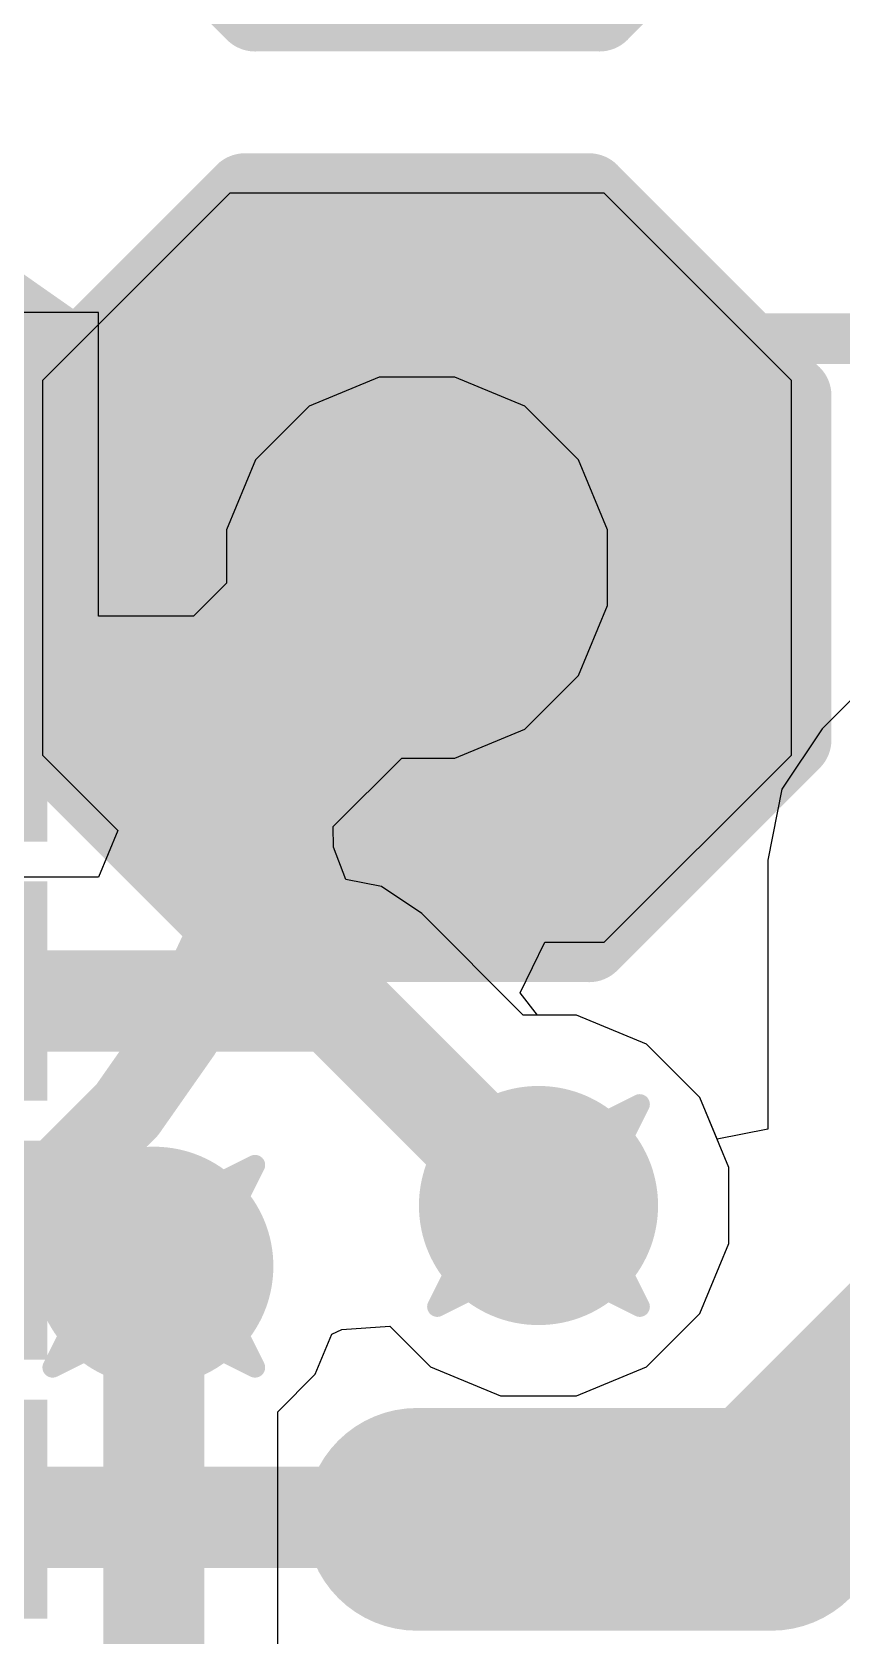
# Model space of a CAD drawing. Header units: inches. Extents: x 0 to 12.4, y -0.6 to 2.2.
# Drawn here: x 2.257 to 2.337, y 0.5345 to 0.6929 of the extents above; entities that cross this region are included whole.
import ezdxf

# ---------------------------------------------------------------- set-up
doc = ezdxf.new("R2010")
doc.units = ezdxf.units.IN
doc.header["$MEASUREMENT"] = 0
for name, color, linetype in [('Bottom Layer', 5, 'Continuous'), ('Bottom Overlay', 54, 'Continuous'), ('Bottom Paste', 16, 'Continuous'), ('Bottom Solder', 6, 'Continuous'), ('Dimension', 6, 'Continuous'), ('Drill Drawing', 1, 'Continuous'), ('Top Layer', 1, 'Continuous'), ('Top Overlay', 2, 'Continuous'), ('Top Solder', 216, 'Continuous'), ('Via Holes', 16, 'Continuous')]:
    doc.layers.add(name, color=color, linetype=linetype)

# ---------------------------------------------------------------- blocks, each defined once
blk = doc.blocks.new('TSSOP_16_1')
at = {"layer": 'Top Solder'}
for points in [[(-0.14567, 0.10039), (-0.08268, 0.10039), (-0.08268, 0.07874), (-0.14567, 0.07874)], [(-0.14567, 0.0748), (-0.08268, 0.0748), (-0.08268, 0.05315), (-0.14567, 0.05315)], [(-0.14567, 0.04921), (-0.08268, 0.04921), (-0.08268, 0.02756), (-0.14567, 0.02756)], [(-0.14567, 0.02362), (-0.08268, 0.02362), (-0.08268, 0.00197), (-0.14567, 0.00197)], [(-0.14567, -0.00197), (-0.08268, -0.00197), (-0.08268, -0.02362), (-0.14567, -0.02362)]]:
    blk.add_hatch(color=216, dxfattribs=at).paths.add_polyline_path(points)
at = {"layer": 'Top Overlay'}
blk.add_lwpolyline([(-0.077, 0.10282, 0.005, 0.005, 0), (0.078, 0.10282, 0.005, 0.005, 0)], format="xyseb", dxfattribs=at)
blk.add_lwpolyline([(-0.07825, 0.10282, 0.0025, 0.0025, 1), (-0.07575, 0.10282, 0.0025, 0.0025, 1)], format="xyseb", close=True, dxfattribs=at)
blk = doc.blocks.new('T__________B_4')
at = {"layer": 'Bottom Layer'}
blk.add_hatch(color=5, dxfattribs=at).paths.add_polyline_path([(0.015, 0.03), (-0.015, 0.03), (-0.03, 0.015), (-0.03, -0.015), (-0.015, -0.03), (0.015, -0.03), (0.03, -0.015), (0.03, 0.015)])
at = {"layer": 'Bottom Paste'}
blk.add_hatch(color=16, dxfattribs=at).paths.add_polyline_path([(0.015, 0.03), (-0.015, 0.03), (-0.03, 0.015), (-0.03, -0.015), (-0.015, -0.03), (0.015, -0.03), (0.03, -0.015), (0.03, 0.015)])
at = {"layer": 'Bottom Solder'}
blk.add_hatch(color=6, dxfattribs=at).paths.add_polyline_path([(0.017, 0.034), (-0.017, 0.034), (-0.034, 0.017), (-0.034, -0.017), (-0.017, -0.034), (0.017, -0.034), (0.034, -0.017), (0.034, 0.017)])
at = {"layer": 'Bottom Overlay'}
for points in [[(-0.017, 0.037, 0.00787, 0.00787, 0), (-0.037, 0.017, 0.00787, 0.00787, 0)], [(0.017, 0.037, 0.00787, 0.00787, 0), (-0.017, 0.037, 0.00787, 0.00787, 0)], [(0.037, 0.017, 0.00787, 0.00787, 0), (0.017, 0.037, 0.00787, 0.00787, 0)], [(-0.037, 0.017, 0.00787, 0.00787, 0), (-0.037, -0.017, 0.00787, 0.00787, 0)], [(0.037, 0.017, 0.00787, 0.00787, 0), (0.037, -0.017, 0.00787, 0.00787, 0)], [(-0.017, -0.037, 0.00787, 0.00787, 0), (-0.037, -0.017, 0.00787, 0.00787, 0)], [(0.037, -0.017, 0.00787, 0.00787, 0), (0.017, -0.037, 0.00787, 0.00787, 0)], [(0.017, -0.037, 0.00787, 0.00787, 0), (-0.017, -0.037, 0.00787, 0.00787, 0)]]:
    blk.add_lwpolyline(points, format="xyseb", dxfattribs=at)
for points in [[(-0.01897, 0.037, 0.00394, 0.00394, 1), (-0.01503, 0.037, 0.00394, 0.00394, 1)], [(-0.01897, 0.037, 0.00394, 0.00394, 1), (-0.01503, 0.037, 0.00394, 0.00394, 1)], [(0.01503, 0.037, 0.00394, 0.00394, 1), (0.01897, 0.037, 0.00394, 0.00394, 1)], [(0.01503, 0.037, 0.00394, 0.00394, 1), (0.01897, 0.037, 0.00394, 0.00394, 1)], [(-0.03897, 0.017, 0.00394, 0.00394, 1), (-0.03503, 0.017, 0.00394, 0.00394, 1)], [(-0.03897, 0.017, 0.00394, 0.00394, 1), (-0.03503, 0.017, 0.00394, 0.00394, 1)], [(0.03503, 0.017, 0.00394, 0.00394, 1), (0.03897, 0.017, 0.00394, 0.00394, 1)], [(0.03503, 0.017, 0.00394, 0.00394, 1), (0.03897, 0.017, 0.00394, 0.00394, 1)], [(-0.03897, -0.017, 0.00394, 0.00394, 1), (-0.03503, -0.017, 0.00394, 0.00394, 1)], [(-0.03897, -0.017, 0.00394, 0.00394, 1), (-0.03503, -0.017, 0.00394, 0.00394, 1)], [(0.03503, -0.017, 0.00394, 0.00394, 1), (0.03897, -0.017, 0.00394, 0.00394, 1)], [(0.03503, -0.017, 0.00394, 0.00394, 1), (0.03897, -0.017, 0.00394, 0.00394, 1)], [(-0.01897, -0.037, 0.00394, 0.00394, 1), (-0.01503, -0.037, 0.00394, 0.00394, 1)], [(-0.01897, -0.037, 0.00394, 0.00394, 1), (-0.01503, -0.037, 0.00394, 0.00394, 1)], [(0.01503, -0.037, 0.00394, 0.00394, 1), (0.01897, -0.037, 0.00394, 0.00394, 1)], [(0.01503, -0.037, 0.00394, 0.00394, 1), (0.01897, -0.037, 0.00394, 0.00394, 1)]]:
    blk.add_lwpolyline(points, format="xyseb", close=True, dxfattribs=at)
blk = doc.blocks.new('T__________B_42')
at = {"layer": 'Bottom Layer'}
blk.add_hatch(color=5, dxfattribs=at).paths.add_polyline_path([(0.015, 0.03), (-0.015, 0.03), (-0.03, 0.015), (-0.03, -0.015), (-0.015, -0.03), (0.015, -0.03), (0.03, -0.015), (0.03, 0.015)])
at = {"layer": 'Bottom Paste'}
blk.add_hatch(color=16, dxfattribs=at).paths.add_polyline_path([(0.015, 0.03), (-0.015, 0.03), (-0.03, 0.015), (-0.03, -0.015), (-0.015, -0.03), (0.015, -0.03), (0.03, -0.015), (0.03, 0.015)])
at = {"layer": 'Bottom Solder'}
blk.add_hatch(color=6, dxfattribs=at).paths.add_polyline_path([(0.017, 0.034), (-0.017, 0.034), (-0.034, 0.017), (-0.034, -0.017), (-0.017, -0.034), (0.017, -0.034), (0.034, -0.017), (0.034, 0.017)])
at = {"layer": 'Bottom Overlay'}
for points in [[(-0.017, 0.037, 0.00787, 0.00787, 0), (-0.037, 0.017, 0.00787, 0.00787, 0)], [(0.017, 0.037, 0.00787, 0.00787, 0), (-0.017, 0.037, 0.00787, 0.00787, 0)], [(0.017, 0.037, 0.00787, 0.00787, 0), (-0.017, 0.037, 0.00787, 0.00787, 0)], [(0.037, 0.017, 0.00787, 0.00787, 0), (0.017, 0.037, 0.00787, 0.00787, 0)], [(-0.037, 0.017, 0.00787, 0.00787, 0), (-0.037, -0.017, 0.00787, 0.00787, 0)], [(0.037, 0.017, 0.00787, 0.00787, 0), (0.037, -0.017, 0.00787, 0.00787, 0)], [(-0.017, -0.037, 0.00787, 0.00787, 0), (-0.037, -0.017, 0.00787, 0.00787, 0)], [(0.037, -0.017, 0.00787, 0.00787, 0), (0.017, -0.037, 0.00787, 0.00787, 0)], [(0.017, -0.037, 0.00787, 0.00787, 0), (-0.017, -0.037, 0.00787, 0.00787, 0)], [(0.017, -0.037, 0.00787, 0.00787, 0), (-0.017, -0.037, 0.00787, 0.00787, 0)]]:
    blk.add_lwpolyline(points, format="xyseb", dxfattribs=at)
for points in [[(-0.01897, 0.037, 0.00394, 0.00394, 1), (-0.01503, 0.037, 0.00394, 0.00394, 1)], [(-0.01897, 0.037, 0.00394, 0.00394, 1), (-0.01503, 0.037, 0.00394, 0.00394, 1)], [(-0.01897, 0.037, 0.00394, 0.00394, 1), (-0.01503, 0.037, 0.00394, 0.00394, 1)], [(0.01503, 0.037, 0.00394, 0.00394, 1), (0.01897, 0.037, 0.00394, 0.00394, 1)], [(0.01503, 0.037, 0.00394, 0.00394, 1), (0.01897, 0.037, 0.00394, 0.00394, 1)], [(0.01503, 0.037, 0.00394, 0.00394, 1), (0.01897, 0.037, 0.00394, 0.00394, 1)], [(-0.03897, 0.017, 0.00394, 0.00394, 1), (-0.03503, 0.017, 0.00394, 0.00394, 1)], [(-0.03897, 0.017, 0.00394, 0.00394, 1), (-0.03503, 0.017, 0.00394, 0.00394, 1)], [(0.03503, 0.017, 0.00394, 0.00394, 1), (0.03897, 0.017, 0.00394, 0.00394, 1)], [(0.03503, 0.017, 0.00394, 0.00394, 1), (0.03897, 0.017, 0.00394, 0.00394, 1)], [(-0.03897, -0.017, 0.00394, 0.00394, 1), (-0.03503, -0.017, 0.00394, 0.00394, 1)], [(-0.03897, -0.017, 0.00394, 0.00394, 1), (-0.03503, -0.017, 0.00394, 0.00394, 1)], [(0.03503, -0.017, 0.00394, 0.00394, 1), (0.03897, -0.017, 0.00394, 0.00394, 1)], [(0.03503, -0.017, 0.00394, 0.00394, 1), (0.03897, -0.017, 0.00394, 0.00394, 1)], [(-0.01897, -0.037, 0.00394, 0.00394, 1), (-0.01503, -0.037, 0.00394, 0.00394, 1)], [(-0.01897, -0.037, 0.00394, 0.00394, 1), (-0.01503, -0.037, 0.00394, 0.00394, 1)], [(-0.01897, -0.037, 0.00394, 0.00394, 1), (-0.01503, -0.037, 0.00394, 0.00394, 1)], [(0.01503, -0.037, 0.00394, 0.00394, 1), (0.01897, -0.037, 0.00394, 0.00394, 1)], [(0.01503, -0.037, 0.00394, 0.00394, 1), (0.01897, -0.037, 0.00394, 0.00394, 1)], [(0.01503, -0.037, 0.00394, 0.00394, 1), (0.01897, -0.037, 0.00394, 0.00394, 1)]]:
    blk.add_lwpolyline(points, format="xyseb", close=True, dxfattribs=at)

msp = doc.modelspace()

# ---------------------------------------------------------------- hatches: boundary and pattern name
at = {"layer": 'Bottom Layer'}
h = msp.add_hatch(color=5, dxfattribs=at)
edge = h.paths.add_edge_path()
edge.add_arc((2.295, 0.64), 0.01181, 0, 360)
h = msp.add_hatch(color=5, dxfattribs=at)
edge = h.paths.add_edge_path()
edge.add_arc((2.307, 0.577), 0.01181, 0, 360)
h = msp.add_hatch(color=5, dxfattribs=at)
edge = h.paths.add_edge_path()
edge.add_arc((2.269, 0.571), 0.01181, 0, 360)
at = {"layer": 'Top Layer'}
h = msp.add_hatch(color=1, dxfattribs=at)
edge = h.paths.add_edge_path()
edge.add_arc((2.295, 0.64), 0.01181, 0, 360)
h = msp.add_hatch(color=1, dxfattribs=at)
edge = h.paths.add_edge_path()
edge.add_arc((2.307, 0.577), 0.01181, 0, 360)
h = msp.add_hatch(color=1, dxfattribs=at)
edge = h.paths.add_edge_path()
edge.add_arc((2.269, 0.571), 0.01181, 0, 360)
at = {"layer": 'Via Holes'}
h = msp.add_hatch(color=7, dxfattribs=at)
edge = h.paths.add_edge_path()
edge.add_arc((2.295, 0.64), 0.00591, 0, 360)
h = msp.add_hatch(color=7, dxfattribs=at)
edge = h.paths.add_edge_path()
edge.add_arc((2.307, 0.577), 0.00591, 0, 360)
h = msp.add_hatch(color=7, dxfattribs=at)
edge = h.paths.add_edge_path()
edge.add_arc((2.269, 0.571), 0.00591, 0, 360)

# ---------------------------------------------------------------- linework, layer by layer
at = {"layer": 'Bottom Layer'}
for p, q in [((2.2765, 0.677), (2.258, 0.6585)), ((2.3135, 0.677), (2.2765, 0.677)), ((2.332, 0.6585), (2.3135, 0.677)), ((2.258, 0.6585), (2.258, 0.6215)), ((2.332, 0.6215), (2.332, 0.6585)), ((2.258, 0.6215), (2.26545, 0.61405)), ((2.3135, 0.603), (2.332, 0.6215)), ((2.26545, 0.61405), (2.26354, 0.60943)), ((2.26354, 0.60943), (2.23988, 0.60943)), ((2.30518, 0.598), (2.30763, 0.603)), ((2.30763, 0.603), (2.3135, 0.603)), ((2.30689, 0.59581), (2.30518, 0.598)), ((2.31074, 0.59581), (2.30689, 0.59581)), ((2.31766, 0.59295), (2.31074, 0.59581)), ((2.32295, 0.58766), (2.31766, 0.59295)), ((2.32581, 0.58074), (2.32295, 0.58766)), ((2.32581, 0.57326), (2.32581, 0.58074)), ((2.32295, 0.56634), (2.32581, 0.57326)), ((2.31766, 0.56105), (2.32295, 0.56634)), ((2.28495, 0.56034), (2.28658, 0.56428)), ((2.28658, 0.56428), (2.28756, 0.56474)), ((2.28756, 0.56474), (2.29232, 0.56508)), ((2.29232, 0.56508), (2.29634, 0.56105)), ((2.29634, 0.56105), (2.30326, 0.55819)), ((2.31074, 0.55819), (2.31766, 0.56105)), ((2.28124, 0.55663), (2.28495, 0.56034)), ((2.30326, 0.55819), (2.31074, 0.55819)), ((2.28124, 0.33), (2.28124, 0.55663))]:
    msp.add_line(p, q, dxfattribs=at)
for points in [[(2.23481, 0.59719, 0.01, 0.01, 0), (2.28681, 0.59719, 0.01, 0.01, 0)], [(2.28681, 0.59719, 0.01, 0.01, 0), (2.307, 0.577, 0.01, 0.01, 0)], [(2.269, 0.33, 0.01, 0.01, 0), (2.269, 0.571, 0.01, 0.01, 0)]]:
    msp.add_lwpolyline(points, format="xyseb", dxfattribs=at)
for points in [[(2.28431, 0.59719, 0.005, 0.005, 1), (2.28931, 0.59719, 0.005, 0.005, 1)], [(2.28431, 0.59719, 0.005, 0.005, 1), (2.28931, 0.59719, 0.005, 0.005, 1)], [(2.3045, 0.577, 0.005, 0.005, 1), (2.3095, 0.577, 0.005, 0.005, 1)], [(2.2665, 0.571, 0.005, 0.005, 1), (2.2715, 0.571, 0.005, 0.005, 1)]]:
    msp.add_lwpolyline(points, format="xyseb", close=True, dxfattribs=at)
at = {"layer": 'Dimension'}
for points in [[(2.25217, 0.66697, 0.00787, 0.00787, 0), (2.25979, 0.66163, 0.00787, 0.00787, 0)], [(2.25979, 0.66163, 0.00787, 0.00787, 0), (2.26637, 0.65505, 0.00787, 0.00787, 0)], [(2.26637, 0.65505, 0.00787, 0.00787, 0), (2.27171, 0.64743, 0.00787, 0.00787, 0)], [(2.27171, 0.64743, 0.00787, 0.00787, 0), (2.27564, 0.639, 0.00787, 0.00787, 0)], [(2.27564, 0.639, 0.00787, 0.00787, 0), (2.2757, 0.63879, 0.00787, 0.00787, 0)], [(2.2757, 0.63879, 0.00787, 0.00787, 0), (2.27588, 0.63811, 0.00787, 0.00787, 0)], [(2.2757, 0.63879, 0.00787, 0.00787, 0), (2.2757, 0.63879, 0.00787, 0.00787, 0)], [(2.27588, 0.63811, 0.00787, 0.00787, 0), (2.27805, 0.63001, 0.00787, 0.00787, 0)], [(2.27805, 0.63001, 0.00787, 0.00787, 0), (2.27886, 0.62074, 0.00787, 0.00787, 0)], [(2.27805, 0.61148, 0.00787, 0.00787, 0), (2.27886, 0.62074, 0.00787, 0.00787, 0)], [(2.27564, 0.60249, 0.00787, 0.00787, 0), (2.27805, 0.61148, 0.00787, 0.00787, 0)], [(2.27171, 0.59406, 0.00787, 0.00787, 0), (2.27564, 0.60249, 0.00787, 0.00787, 0)], [(2.26637, 0.58644, 0.00787, 0.00787, 0), (2.27171, 0.59406, 0.00787, 0.00787, 0)], [(2.25979, 0.57986, 0.00787, 0.00787, 0), (2.26637, 0.58644, 0.00787, 0.00787, 0)], [(2.25217, 0.57452, 0.00787, 0.00787, 0), (2.25979, 0.57986, 0.00787, 0.00787, 0)]]:
    msp.add_lwpolyline(points, format="xyseb", dxfattribs=at)
for points in [[(2.25782, 0.66163, 0.00394, 0.00394, 1), (2.26176, 0.66163, 0.00394, 0.00394, 1)], [(2.25782, 0.66163, 0.00394, 0.00394, 1), (2.26176, 0.66163, 0.00394, 0.00394, 1)], [(2.2644, 0.65505, 0.00394, 0.00394, 1), (2.26834, 0.65505, 0.00394, 0.00394, 1)], [(2.2644, 0.65505, 0.00394, 0.00394, 1), (2.26834, 0.65505, 0.00394, 0.00394, 1)], [(2.26974, 0.64743, 0.00394, 0.00394, 1), (2.27368, 0.64743, 0.00394, 0.00394, 1)], [(2.26974, 0.64743, 0.00394, 0.00394, 1), (2.27368, 0.64743, 0.00394, 0.00394, 1)], [(2.27367, 0.639, 0.00394, 0.00394, 1), (2.27761, 0.639, 0.00394, 0.00394, 1)], [(2.27367, 0.639, 0.00394, 0.00394, 1), (2.27761, 0.639, 0.00394, 0.00394, 1)], [(2.27373, 0.63879, 0.00394, 0.00394, 1), (2.27766, 0.63879, 0.00394, 0.00394, 1)], [(2.27373, 0.63879, 0.00394, 0.00394, 1), (2.27766, 0.63879, 0.00394, 0.00394, 1)], [(2.27373, 0.63879, 0.00394, 0.00394, 1), (2.27766, 0.63879, 0.00394, 0.00394, 1)], [(2.27373, 0.63879, 0.00394, 0.00394, 1), (2.27766, 0.63879, 0.00394, 0.00394, 1)], [(2.27391, 0.63811, 0.00394, 0.00394, 1), (2.27785, 0.63811, 0.00394, 0.00394, 1)], [(2.27391, 0.63811, 0.00394, 0.00394, 1), (2.27785, 0.63811, 0.00394, 0.00394, 1)], [(2.27608, 0.63001, 0.00394, 0.00394, 1), (2.28002, 0.63001, 0.00394, 0.00394, 1)], [(2.27608, 0.63001, 0.00394, 0.00394, 1), (2.28002, 0.63001, 0.00394, 0.00394, 1)], [(2.27689, 0.62074, 0.00394, 0.00394, 1), (2.28083, 0.62074, 0.00394, 0.00394, 1)], [(2.27689, 0.62074, 0.00394, 0.00394, 1), (2.28083, 0.62074, 0.00394, 0.00394, 1)], [(2.27608, 0.61148, 0.00394, 0.00394, 1), (2.28002, 0.61148, 0.00394, 0.00394, 1)], [(2.27608, 0.61148, 0.00394, 0.00394, 1), (2.28002, 0.61148, 0.00394, 0.00394, 1)], [(2.27367, 0.60249, 0.00394, 0.00394, 1), (2.27761, 0.60249, 0.00394, 0.00394, 1)], [(2.27367, 0.60249, 0.00394, 0.00394, 1), (2.27761, 0.60249, 0.00394, 0.00394, 1)], [(2.26974, 0.59406, 0.00394, 0.00394, 1), (2.27368, 0.59406, 0.00394, 0.00394, 1)], [(2.26974, 0.59406, 0.00394, 0.00394, 1), (2.27368, 0.59406, 0.00394, 0.00394, 1)], [(2.2644, 0.58644, 0.00394, 0.00394, 1), (2.26834, 0.58644, 0.00394, 0.00394, 1)], [(2.2644, 0.58644, 0.00394, 0.00394, 1), (2.26834, 0.58644, 0.00394, 0.00394, 1)], [(2.25782, 0.57986, 0.00394, 0.00394, 1), (2.26176, 0.57986, 0.00394, 0.00394, 1)], [(2.25782, 0.57986, 0.00394, 0.00394, 1), (2.26176, 0.57986, 0.00394, 0.00394, 1)]]:
    msp.add_lwpolyline(points, format="xyseb", close=True, dxfattribs=at)
at = {"layer": 'Drill Drawing'}
for points in [[(2.285, 0.65, 0.002, 0.002, 0), (2.295, 0.645, 0.002, 0.002, 0)], [(2.285, 0.65, 0.002, 0.002, 0), (2.29, 0.64, 0.002, 0.002, 0)], [(2.295, 0.645, 0.002, 0.002, 0), (2.305, 0.65, 0.002, 0.002, 0)], [(2.3, 0.64, 0.002, 0.002, 0), (2.305, 0.65, 0.002, 0.002, 0)], [(2.285, 0.63, 0.002, 0.002, 0), (2.29, 0.64, 0.002, 0.002, 0)], [(2.3, 0.64, 0.002, 0.002, 0), (2.305, 0.63, 0.002, 0.002, 0)], [(2.285, 0.63, 0.002, 0.002, 0), (2.295, 0.635, 0.002, 0.002, 0)], [(2.295, 0.635, 0.002, 0.002, 0), (2.305, 0.63, 0.002, 0.002, 0)], [(2.297, 0.587, 0.002, 0.002, 0), (2.307, 0.582, 0.002, 0.002, 0)], [(2.297, 0.587, 0.002, 0.002, 0), (2.302, 0.577, 0.002, 0.002, 0)], [(2.307, 0.582, 0.002, 0.002, 0), (2.317, 0.587, 0.002, 0.002, 0)], [(2.312, 0.577, 0.002, 0.002, 0), (2.317, 0.587, 0.002, 0.002, 0)], [(2.259, 0.581, 0.002, 0.002, 0), (2.269, 0.576, 0.002, 0.002, 0)], [(2.259, 0.581, 0.002, 0.002, 0), (2.264, 0.571, 0.002, 0.002, 0)], [(2.269, 0.576, 0.002, 0.002, 0), (2.279, 0.581, 0.002, 0.002, 0)], [(2.274, 0.571, 0.002, 0.002, 0), (2.279, 0.581, 0.002, 0.002, 0)], [(2.297, 0.567, 0.002, 0.002, 0), (2.302, 0.577, 0.002, 0.002, 0)], [(2.312, 0.577, 0.002, 0.002, 0), (2.317, 0.567, 0.002, 0.002, 0)], [(2.259, 0.561, 0.002, 0.002, 0), (2.264, 0.571, 0.002, 0.002, 0)], [(2.274, 0.571, 0.002, 0.002, 0), (2.279, 0.561, 0.002, 0.002, 0)], [(2.297, 0.567, 0.002, 0.002, 0), (2.307, 0.572, 0.002, 0.002, 0)], [(2.307, 0.572, 0.002, 0.002, 0), (2.317, 0.567, 0.002, 0.002, 0)], [(2.259, 0.561, 0.002, 0.002, 0), (2.269, 0.566, 0.002, 0.002, 0)], [(2.269, 0.566, 0.002, 0.002, 0), (2.279, 0.561, 0.002, 0.002, 0)]]:
    msp.add_lwpolyline(points, format="xyseb", dxfattribs=at)
for points in [[(2.2845, 0.65, 0.001, 0.001, 1), (2.2855, 0.65, 0.001, 0.001, 1)], [(2.2845, 0.65, 0.001, 0.001, 1), (2.2855, 0.65, 0.001, 0.001, 1)], [(2.3045, 0.65, 0.001, 0.001, 1), (2.3055, 0.65, 0.001, 0.001, 1)], [(2.3045, 0.65, 0.001, 0.001, 1), (2.3055, 0.65, 0.001, 0.001, 1)], [(2.2945, 0.645, 0.001, 0.001, 1), (2.2955, 0.645, 0.001, 0.001, 1)], [(2.2945, 0.645, 0.001, 0.001, 1), (2.2955, 0.645, 0.001, 0.001, 1)], [(2.2895, 0.64, 0.001, 0.001, 1), (2.2905, 0.64, 0.001, 0.001, 1)], [(2.2895, 0.64, 0.001, 0.001, 1), (2.2905, 0.64, 0.001, 0.001, 1)], [(2.2995, 0.64, 0.001, 0.001, 1), (2.3005, 0.64, 0.001, 0.001, 1)], [(2.2995, 0.64, 0.001, 0.001, 1), (2.3005, 0.64, 0.001, 0.001, 1)], [(2.2945, 0.635, 0.001, 0.001, 1), (2.2955, 0.635, 0.001, 0.001, 1)], [(2.2945, 0.635, 0.001, 0.001, 1), (2.2955, 0.635, 0.001, 0.001, 1)], [(2.2845, 0.63, 0.001, 0.001, 1), (2.2855, 0.63, 0.001, 0.001, 1)], [(2.2845, 0.63, 0.001, 0.001, 1), (2.2855, 0.63, 0.001, 0.001, 1)], [(2.3045, 0.63, 0.001, 0.001, 1), (2.3055, 0.63, 0.001, 0.001, 1)], [(2.3045, 0.63, 0.001, 0.001, 1), (2.3055, 0.63, 0.001, 0.001, 1)], [(2.2965, 0.587, 0.001, 0.001, 1), (2.2975, 0.587, 0.001, 0.001, 1)], [(2.2965, 0.587, 0.001, 0.001, 1), (2.2975, 0.587, 0.001, 0.001, 1)], [(2.3165, 0.587, 0.001, 0.001, 1), (2.3175, 0.587, 0.001, 0.001, 1)], [(2.3165, 0.587, 0.001, 0.001, 1), (2.3175, 0.587, 0.001, 0.001, 1)], [(2.2585, 0.581, 0.001, 0.001, 1), (2.2595, 0.581, 0.001, 0.001, 1)], [(2.2585, 0.581, 0.001, 0.001, 1), (2.2595, 0.581, 0.001, 0.001, 1)], [(2.2785, 0.581, 0.001, 0.001, 1), (2.2795, 0.581, 0.001, 0.001, 1)], [(2.2785, 0.581, 0.001, 0.001, 1), (2.2795, 0.581, 0.001, 0.001, 1)], [(2.3065, 0.582, 0.001, 0.001, 1), (2.3075, 0.582, 0.001, 0.001, 1)], [(2.3065, 0.582, 0.001, 0.001, 1), (2.3075, 0.582, 0.001, 0.001, 1)], [(2.2685, 0.576, 0.001, 0.001, 1), (2.2695, 0.576, 0.001, 0.001, 1)], [(2.2685, 0.576, 0.001, 0.001, 1), (2.2695, 0.576, 0.001, 0.001, 1)], [(2.3015, 0.577, 0.001, 0.001, 1), (2.3025, 0.577, 0.001, 0.001, 1)], [(2.3015, 0.577, 0.001, 0.001, 1), (2.3025, 0.577, 0.001, 0.001, 1)], [(2.3115, 0.577, 0.001, 0.001, 1), (2.3125, 0.577, 0.001, 0.001, 1)], [(2.3115, 0.577, 0.001, 0.001, 1), (2.3125, 0.577, 0.001, 0.001, 1)], [(2.2635, 0.571, 0.001, 0.001, 1), (2.2645, 0.571, 0.001, 0.001, 1)], [(2.2635, 0.571, 0.001, 0.001, 1), (2.2645, 0.571, 0.001, 0.001, 1)], [(2.2735, 0.571, 0.001, 0.001, 1), (2.2745, 0.571, 0.001, 0.001, 1)], [(2.2735, 0.571, 0.001, 0.001, 1), (2.2745, 0.571, 0.001, 0.001, 1)], [(2.3065, 0.572, 0.001, 0.001, 1), (2.3075, 0.572, 0.001, 0.001, 1)], [(2.3065, 0.572, 0.001, 0.001, 1), (2.3075, 0.572, 0.001, 0.001, 1)], [(2.2965, 0.567, 0.001, 0.001, 1), (2.2975, 0.567, 0.001, 0.001, 1)], [(2.2965, 0.567, 0.001, 0.001, 1), (2.2975, 0.567, 0.001, 0.001, 1)], [(2.3165, 0.567, 0.001, 0.001, 1), (2.3175, 0.567, 0.001, 0.001, 1)], [(2.3165, 0.567, 0.001, 0.001, 1), (2.3175, 0.567, 0.001, 0.001, 1)], [(2.2685, 0.566, 0.001, 0.001, 1), (2.2695, 0.566, 0.001, 0.001, 1)], [(2.2685, 0.566, 0.001, 0.001, 1), (2.2695, 0.566, 0.001, 0.001, 1)], [(2.2585, 0.561, 0.001, 0.001, 1), (2.2595, 0.561, 0.001, 0.001, 1)], [(2.2585, 0.561, 0.001, 0.001, 1), (2.2595, 0.561, 0.001, 0.001, 1)], [(2.2785, 0.561, 0.001, 0.001, 1), (2.2795, 0.561, 0.001, 0.001, 1)], [(2.2785, 0.561, 0.001, 0.001, 1), (2.2795, 0.561, 0.001, 0.001, 1)]]:
    msp.add_lwpolyline(points, format="xyseb", close=True, dxfattribs=at)
at = {"layer": 'Top Layer'}
for p, q in [((2.26353, 0.66522), (2.19047, 0.66522)), ((2.26353, 0.63521), (2.26353, 0.66522)), ((2.37248, 0.66154), (2.33502, 0.62409)), ((2.29126, 0.65881), (2.28434, 0.65595)), ((2.29874, 0.65881), (2.29126, 0.65881)), ((2.30566, 0.65595), (2.29874, 0.65881)), ((2.28434, 0.65595), (2.27905, 0.65066)), ((2.31095, 0.65066), (2.30566, 0.65595)), ((2.27905, 0.65066), (2.27619, 0.64374)), ((2.31381, 0.64374), (2.31095, 0.65066)), ((2.27619, 0.64374), (2.27619, 0.63849)), ((2.31381, 0.63626), (2.31381, 0.64374)), ((2.27619, 0.63849), (2.27291, 0.63521)), ((2.31095, 0.62934), (2.31381, 0.63626)), ((2.27291, 0.63521), (2.26353, 0.63521)), ((2.30566, 0.62405), (2.31095, 0.62934)), ((2.29874, 0.62119), (2.30566, 0.62405)), ((2.33502, 0.62409), (2.33104, 0.61814)), ((2.28673, 0.61443), (2.29349, 0.62119)), ((2.29349, 0.62119), (2.29874, 0.62119)), ((2.33104, 0.61814), (2.32965, 0.61111)), ((2.28676, 0.61239), (2.28673, 0.61443)), ((2.28796, 0.6092), (2.28676, 0.61239)), ((2.32965, 0.61111), (2.32965, 0.58455)), ((2.29149, 0.6085), (2.28796, 0.6092)), ((2.29546, 0.60584), (2.29149, 0.6085)), ((2.30549, 0.59581), (2.29546, 0.60584)), ((2.31074, 0.59581), (2.30549, 0.59581)), ((2.31766, 0.59295), (2.31074, 0.59581)), ((2.32295, 0.58766), (2.31766, 0.59295)), ((2.32465, 0.58355), (2.32295, 0.58766)), ((2.32965, 0.58455), (2.32465, 0.58355))]:
    msp.add_line(p, q, dxfattribs=at)
for points in [[(2.27798, 0.62298, 0.01, 0.01, 0), (2.295, 0.64, 0.01, 0.01, 0)], [(2.21667, 0.62298, 0.01, 0.01, 0), (2.27798, 0.62298, 0.01, 0.01, 0)], [(2.21686, 0.59719, 0.01, 0.01, 0), (2.28681, 0.59719, 0.01, 0.01, 0)], [(2.28681, 0.59719, 0.01, 0.01, 0), (2.307, 0.577, 0.01, 0.01, 0)], [(2.22319, 0.5714, 0.01, 0.01, 0), (2.2686, 0.5714, 0.01, 0.01, 0)], [(2.2686, 0.5714, 0.01, 0.01, 0), (2.269, 0.571, 0.01, 0.01, 0)], [(2.33, 0.546, 0.022, 0.022, 0), (2.348, 0.564, 0.022, 0.022, 0)], [(2.295, 0.546, 0.022, 0.022, 0), (2.33, 0.546, 0.022, 0.022, 0)], [(2.21667, 0.5462, 0.01, 0.01, 0), (2.2948, 0.5462, 0.01, 0.01, 0)], [(2.2948, 0.5462, 0.01, 0.01, 0), (2.295, 0.546, 0.01, 0.01, 0)]]:
    msp.add_lwpolyline(points, format="xyseb", dxfattribs=at)
for points in [[(2.2925, 0.64, 0.005, 0.005, 1), (2.2975, 0.64, 0.005, 0.005, 1)], [(2.27548, 0.62298, 0.005, 0.005, 1), (2.28048, 0.62298, 0.005, 0.005, 1)], [(2.27548, 0.62298, 0.005, 0.005, 1), (2.28048, 0.62298, 0.005, 0.005, 1)], [(2.28431, 0.59719, 0.005, 0.005, 1), (2.28931, 0.59719, 0.005, 0.005, 1)], [(2.28431, 0.59719, 0.005, 0.005, 1), (2.28931, 0.59719, 0.005, 0.005, 1)], [(2.3045, 0.577, 0.005, 0.005, 1), (2.3095, 0.577, 0.005, 0.005, 1)], [(2.2661, 0.5714, 0.005, 0.005, 1), (2.2711, 0.5714, 0.005, 0.005, 1)], [(2.2661, 0.5714, 0.005, 0.005, 1), (2.2711, 0.5714, 0.005, 0.005, 1)], [(2.2665, 0.571, 0.005, 0.005, 1), (2.2715, 0.571, 0.005, 0.005, 1)], [(2.2895, 0.546, 0.011, 0.011, 1), (2.3005, 0.546, 0.011, 0.011, 1)], [(2.3245, 0.546, 0.011, 0.011, 1), (2.3355, 0.546, 0.011, 0.011, 1)], [(2.3245, 0.546, 0.011, 0.011, 1), (2.3355, 0.546, 0.011, 0.011, 1)], [(2.2923, 0.5462, 0.005, 0.005, 1), (2.2973, 0.5462, 0.005, 0.005, 1)], [(2.2923, 0.5462, 0.005, 0.005, 1), (2.2973, 0.5462, 0.005, 0.005, 1)], [(2.2925, 0.546, 0.005, 0.005, 1), (2.2975, 0.546, 0.005, 0.005, 1)]]:
    msp.add_lwpolyline(points, format="xyseb", close=True, dxfattribs=at)

# ---------------------------------------------------------------- block references
at = {"rotation": 180}
for name, p in [('T__________B_42', (2.29601, 0.73193)), ('T__________B_4', (2.295, 0.64))]:
    msp.add_blockref(name, p, dxfattribs=at)
msp.add_blockref('TSSOP_16_1', (2.34117, 0.5598))

doc.saveas('drawing.dxf')
